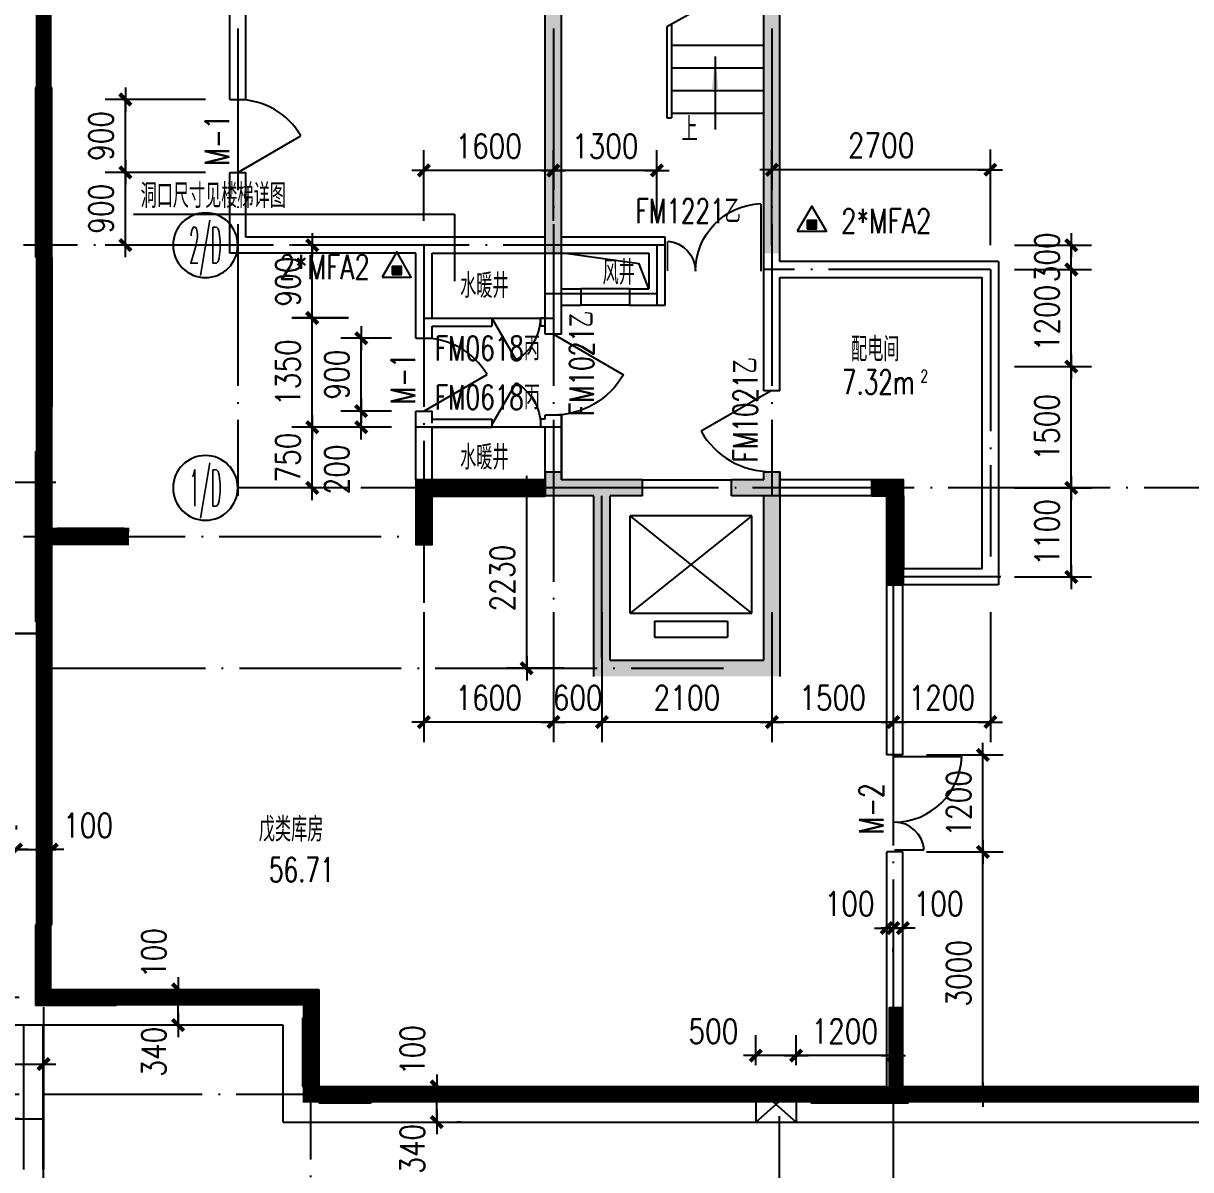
# Model space of a CAD drawing. Extents: x 634182 to 802382, y -1101880 to -864080.
# Drawn here: x 684412 to 698837, y -1007894 to -993724 of the extents above; entities that cross this region are included whole.
import ezdxf
from ezdxf.enums import TextEntityAlignment as Align

# ---------------------------------------------------------------- set-up
doc = ezdxf.new("R2010")
doc.units = 0
doc.header["$LTSCALE"] = 1000
doc.header["$MEASUREMENT"] = 0
doc.linetypes.add('DOTE', pattern=[2.42, 2, -0.2, 0.02, -0.2])
doc.layers.get('0').update_dxf_attribs({"linetype": 'CONTINUOUS'})
doc.layers.get('DEFPOINTS').update_dxf_attribs({"linetype": 'CONTINUOUS'})
for name, color, linetype in [('210', 4, 'CONTINUOUS'), ('AXIS', 3, 'CONTINUOUS'), ('AXIS_TEXT', 7, 'CONTINUOUS'), ('DOTE', 1, 'DOTE'), ('FIRE', 21, 'CONTINUOUS'), ('LU', 4, 'CONTINUOUS'), ('MCMING', 223, 'CONTINUOUS'), ('PUB_DIM', 3, 'CONTINUOUS'), ('PUB_TEXT', 7, 'CONTINUOUS'), ('STAIR', 2, 'CONTINUOUS'), ('WALL', 191, 'CONTINUOUS'), ('WINDOW', 2, 'CONTINUOUS'), ('WINDOW_TEXT', 6, 'CONTINUOUS')]:
    doc.layers.add(name, color=color, linetype=linetype)
doc.styles.add('_Z', font='romans', dxfattribs={"width": 0.7, "bigfont": 'Z'})
doc.styles.add('COMPLEX', font='COMPLEX')
doc.styles.add('DIM_FONT', font='simplex.shx', dxfattribs={"width": 0.8})
doc.styles.add('SIMPLEX', font='SIMPLEX.SHX')
doc.styles.add('Z', font='romans', dxfattribs={"width": 0.8, "bigfont": 'z'})
doc.dimstyles.new('DIMN', dxfattribs={"dimtxt": 300, "dimasz": 1, "dimexe": 250, "dimexo": 300, "dimgap": 150, "dimtad": 1, "dimdec": 0, "dimzin": 0, "dimdsep": 46, "dimtxsty": 'DIM_FONT', "dimblk": '_DIMX', "dimblk1": '_DIMX', "dimblk2": '_DIMX', "dimcen": 2.5, "dimclrt": 7, "dimadec": 0, "dimazin": 0, "dimtfac": 1, "dimtdec": 0, "dimtix": 1, "dimtmove": 2, "dimatfit": 3, "dimldrblk": '_DIMX', "dimfxl": 0, "dimtolj": 1, "dimtzin": 0, "dimarcsym": 0})

# ---------------------------------------------------------------- blocks, each defined once
blk = doc.blocks.new('M_A17ORW')
at = {"const_width": 0.02}
for points in [[(-0.481, -0.001), (-0.481, -0.308)], [(0.481, 0.001), (0.481, -0.691)]]:
    blk.add_lwpolyline(points, dxfattribs=at)
for centre, radius, start, end in [((-0.501, -0.003), 0.307, 274.2492, 0.2101), ((0.505, 0.002), 0.699, 180.2762, 268.0603)]:
    blk.add_arc(centre, radius, start, end)
blk = doc.blocks.new('_DBLK')
blk.add_line((-0.5, 0), (0, -0.866))
blk.add_arc((-0.5, 0), 1, 300, 0)
at = {"layer": 'WINDOW_TEXT', "style": 'SIMPLEX', "flags": 9}
blk.add_attdef('A', text='', height=1, dxfattribs=at).set_placement((0, 1.5), align=Align.MIDDLE)
blk = doc.blocks.new('_DIMX')
blk.add_line((-150, 0), (150, 0))
at = {"const_width": 50}
blk.add_lwpolyline([(-70, -70), (70, 70)], dxfattribs=at)
blk = doc.blocks.new('*D1244')
at = {"color": 0, "linetype": 'ByBlock'}
for p, q in [((688431, -998716), (687731, -998716)), ((687981, -998715), (687981, -998714)), ((687981, -999466), (687981, -998716)), ((688431, -999466), (687731, -999466)), ((687981, -999467), (687981, -999468))]:
    blk.add_line(p, q, dxfattribs=at)
at = {"layer": 'DEFPOINTS', "color": 0, "linetype": 'ByBlock'}
for p in [(687981, -998716), (688731, -998716), (688731, -999466)]:
    blk.add_point(p, dxfattribs=at)
at = {"color": 0, "linetype": 'ByBlock'}
for p, rotation in [((687981, -998716), 270), ((687981, -999466), 90)]:
    blk.add_blockref('_DIMX', p, dxfattribs=dict(at, rotation=rotation))
at = {"color": 7, "linetype": 'ByBlock', "insert": (687681, -999091), "char_height": 300, "attachment_point": 5, "rotation": 90, "style": 'DIM_FONT'}
blk.add_mtext('\\A1;750', dxfattribs=at)
blk = doc.blocks.new('*D1246')
at = {"color": 0, "linetype": 'ByBlock'}
for p, q in [((688431, -996466), (687731, -996466)), ((687981, -996465), (687981, -996464)), ((687981, -997366), (687981, -996466)), ((688431, -997366), (687731, -997366)), ((687981, -997367), (687981, -997368))]:
    blk.add_line(p, q, dxfattribs=at)
at = {"layer": 'DEFPOINTS', "color": 0, "linetype": 'ByBlock'}
for p in [(687981, -996466), (688731, -996466), (688731, -997366)]:
    blk.add_point(p, dxfattribs=at)
at = {"color": 0, "linetype": 'ByBlock'}
for p, rotation in [((687981, -996466), 270), ((687981, -997366), 90)]:
    blk.add_blockref('_DIMX', p, dxfattribs=dict(at, rotation=rotation))
at = {"color": 7, "linetype": 'ByBlock', "insert": (687681, -996916), "char_height": 300, "attachment_point": 5, "rotation": 90, "style": 'DIM_FONT'}
blk.add_mtext('\\A1;900', dxfattribs=at)
blk = doc.blocks.new('_A2AKO')
at = {"const_width": 0.02}
for points in [[(-0.481, -0.001), (-0.481, -0.308)], [(0.481, 0.001), (0.481, -0.691)]]:
    blk.add_lwpolyline(points, dxfattribs=at)
for centre, radius, start, end in [((-0.501, -0.003), 0.307, 274.2492, 0.2101), ((0.505, 0.002), 0.699, 180.2762, 268.0603)]:
    blk.add_arc(centre, radius, start, end)
blk = doc.blocks.new('*D1278')
at = {"color": 0, "linetype": 'ByBlock'}
for p, q in [((695162, -1001002), (695162, -1002610)), ((696362, -1001002), (696362, -1002610)), ((696361, -1002360), (695163, -1002360))]:
    blk.add_line(p, q, dxfattribs=at)
at = {"layer": 'DEFPOINTS', "color": 0, "linetype": 'ByBlock'}
for p in [(695162, -1000702), (696362, -1000702), (695162, -1002360)]:
    blk.add_point(p, dxfattribs=at)
at = {"color": 0, "linetype": 'ByBlock'}
for p, rotation in [((695162, -1002360), 179.9999999999889), ((696362, -1002360), 359.9999999999889)]:
    blk.add_blockref('_DIMX', p, dxfattribs=dict(at, rotation=rotation))
at = {"color": 7, "linetype": 'ByBlock', "insert": (695762, -1002060), "char_height": 300, "attachment_point": 5, "style": 'DIM_FONT'}
blk.add_mtext('\\A1;1200', dxfattribs=at)
blk = doc.blocks.new('*D1279')
at = {"color": 0, "linetype": 'ByBlock'}
for p, q in [((693662, -1001002), (693662, -1002610)), ((695162, -1001002), (695162, -1002610)), ((695161, -1002360), (693663, -1002360))]:
    blk.add_line(p, q, dxfattribs=at)
at = {"layer": 'DEFPOINTS', "color": 0, "linetype": 'ByBlock'}
for p in [(693662, -1000702), (695162, -1000702), (693662, -1002360)]:
    blk.add_point(p, dxfattribs=at)
at = {"color": 0, "linetype": 'ByBlock', "rotation": 180}
blk.add_blockref('_DIMX', (693662, -1002360), dxfattribs=at)
at = {"color": 0, "linetype": 'ByBlock'}
blk.add_blockref('_DIMX', (695162, -1002360), dxfattribs=at)
at = {"color": 7, "linetype": 'ByBlock', "insert": (694412, -1002060), "char_height": 300, "attachment_point": 5, "style": 'DIM_FONT'}
blk.add_mtext('\\A1;1500', dxfattribs=at)
blk = doc.blocks.new('*D1280')
at = {"color": 0, "linetype": 'ByBlock'}
for p, q in [((691562, -1001002), (691562, -1002610)), ((693662, -1001002), (693662, -1002610)), ((693661, -1002360), (691563, -1002360))]:
    blk.add_line(p, q, dxfattribs=at)
at = {"layer": 'DEFPOINTS', "color": 0, "linetype": 'ByBlock'}
for p in [(691562, -1000702), (693662, -1000702), (691562, -1002360)]:
    blk.add_point(p, dxfattribs=at)
at = {"color": 0, "linetype": 'ByBlock', "rotation": 180}
blk.add_blockref('_DIMX', (691562, -1002360), dxfattribs=at)
at = {"color": 0, "linetype": 'ByBlock'}
blk.add_blockref('_DIMX', (693662, -1002360), dxfattribs=at)
at = {"color": 7, "linetype": 'ByBlock', "insert": (692612, -1002060), "char_height": 300, "attachment_point": 5, "style": 'DIM_FONT'}
blk.add_mtext('\\A1;2100', dxfattribs=at)
blk = doc.blocks.new('*D1281')
at = {"color": 0, "linetype": 'ByBlock'}
for p, q in [((690962, -1001002), (690962, -1002610)), ((691562, -1001002), (691562, -1002610)), ((690961, -1002360), (690960, -1002360)), ((691562, -1002360), (690962, -1002360)), ((691563, -1002360), (691564, -1002360))]:
    blk.add_line(p, q, dxfattribs=at)
at = {"layer": 'DEFPOINTS', "color": 0, "linetype": 'ByBlock'}
for p in [(690962, -1000702), (691562, -1000702), (690962, -1002360)]:
    blk.add_point(p, dxfattribs=at)
at = {"color": 0, "linetype": 'ByBlock'}
for p, rotation in [((690962, -1002360), 359.9999999999778), ((691562, -1002360), 179.9999999999777)]:
    blk.add_blockref('_DIMX', p, dxfattribs=dict(at, rotation=rotation))
at = {"color": 7, "linetype": 'ByBlock', "insert": (691262, -1002060), "char_height": 300, "attachment_point": 5, "style": 'DIM_FONT'}
blk.add_mtext('\\A1;600', dxfattribs=at)
blk = doc.blocks.new('*D1282')
at = {"color": 0, "linetype": 'ByBlock'}
for p, q in [((689362, -1001002), (689362, -1002610)), ((690962, -1001002), (690962, -1002610)), ((690961, -1002360), (689363, -1002360))]:
    blk.add_line(p, q, dxfattribs=at)
at = {"layer": 'DEFPOINTS', "color": 0, "linetype": 'ByBlock'}
for p in [(689362, -1000702), (690962, -1000702), (689362, -1002360)]:
    blk.add_point(p, dxfattribs=at)
at = {"color": 0, "linetype": 'ByBlock'}
for p, rotation in [((689362, -1002360), 180.0000000000084), ((690962, -1002360), 8.313350008393174e-12)]:
    blk.add_blockref('_DIMX', p, dxfattribs=dict(at, rotation=rotation))
at = {"color": 7, "linetype": 'ByBlock', "insert": (690162, -1002060), "char_height": 300, "attachment_point": 5, "style": 'DIM_FONT'}
blk.add_mtext('\\A1;1600', dxfattribs=at)
blk = doc.blocks.new('*D1283')
at = {"color": 0, "linetype": 'ByBlock'}
for p, q in [((693662, -996466), (693662, -995283)), ((696362, -996466), (696362, -995283)), ((696361, -995533), (693663, -995533))]:
    blk.add_line(p, q, dxfattribs=at)
at = {"layer": 'DEFPOINTS', "color": 0, "linetype": 'ByBlock'}
for p in [(693662, -995533), (693662, -996766), (696362, -996766)]:
    blk.add_point(p, dxfattribs=at)
at = {"color": 0, "linetype": 'ByBlock', "rotation": 180}
blk.add_blockref('_DIMX', (693662, -995533), dxfattribs=at)
at = {"color": 0, "linetype": 'ByBlock'}
blk.add_blockref('_DIMX', (696362, -995533), dxfattribs=at)
at = {"color": 7, "linetype": 'ByBlock', "insert": (695012, -995233), "char_height": 300, "attachment_point": 5, "style": 'DIM_FONT'}
blk.add_mtext('\\A1;2700', dxfattribs=at)
blk = doc.blocks.new('*D1287')
at = {"color": 0, "linetype": 'ByBlock'}
for p, q in [((690962, -996166), (690962, -995292)), ((692242, -996166), (692242, -995292)), ((692241, -995542), (690963, -995542))]:
    blk.add_line(p, q, dxfattribs=at)
at = {"layer": 'DEFPOINTS', "color": 0, "linetype": 'ByBlock'}
for p in [(690962, -995542), (690962, -996466), (692242, -996466)]:
    blk.add_point(p, dxfattribs=at)
at = {"color": 0, "linetype": 'ByBlock'}
for p, rotation in [((690962, -995542), 179.9999999999896), ((692242, -995542), 359.9999999999896)]:
    blk.add_blockref('_DIMX', p, dxfattribs=dict(at, rotation=rotation))
at = {"color": 7, "linetype": 'ByBlock', "insert": (691602, -995242), "char_height": 300, "attachment_point": 5, "style": 'DIM_FONT'}
blk.add_mtext('\\A1;1300', dxfattribs=at)
blk = doc.blocks.new('*D1288')
at = {"color": 0, "linetype": 'ByBlock'}
for p, q in [((689362, -996166), (689362, -995292)), ((690962, -996166), (690962, -995292)), ((690961, -995542), (689363, -995542))]:
    blk.add_line(p, q, dxfattribs=at)
at = {"layer": 'DEFPOINTS', "color": 0, "linetype": 'ByBlock'}
for p in [(689362, -995542), (689362, -996466), (690962, -996466)]:
    blk.add_point(p, dxfattribs=at)
at = {"color": 0, "linetype": 'ByBlock', "rotation": 180}
blk.add_blockref('_DIMX', (689362, -995542), dxfattribs=at)
at = {"color": 0, "linetype": 'ByBlock'}
blk.add_blockref('_DIMX', (690962, -995542), dxfattribs=at)
at = {"color": 7, "linetype": 'ByBlock', "insert": (690162, -995242), "char_height": 300, "attachment_point": 5, "style": 'DIM_FONT'}
blk.add_mtext('\\A1;1600', dxfattribs=at)
blk = doc.blocks.new('*D1289')
at = {"color": 0, "linetype": 'ByBlock'}
for p, q in [((696662, -996466), (697612, -996466)), ((697362, -996465), (697362, -996464)), ((697362, -996766), (697362, -996466)), ((696662, -996766), (697612, -996766)), ((697362, -996767), (697362, -996768))]:
    blk.add_line(p, q, dxfattribs=at)
at = {"layer": 'DEFPOINTS', "color": 0, "linetype": 'ByBlock'}
for p in [(696362, -996466), (697362, -996466), (696362, -996766)]:
    blk.add_point(p, dxfattribs=at)
at = {"color": 0, "linetype": 'ByBlock'}
for p, rotation in [((697362, -996466), 270), ((697362, -996766), 90)]:
    blk.add_blockref('_DIMX', p, dxfattribs=dict(at, rotation=rotation))
at = {"color": 7, "linetype": 'ByBlock', "insert": (697062, -996616), "char_height": 300, "attachment_point": 5, "rotation": 90, "style": 'DIM_FONT'}
blk.add_mtext('\\A1;300', dxfattribs=at)
blk = doc.blocks.new('*D1379')
at = {"color": 0, "linetype": 'ByBlock'}
for p, q in [((686324, -1006105), (686324, -1005767)), ((686624, -1005766), (686574, -1005766)), ((686624, -1006106), (686574, -1006106))]:
    blk.add_line(p, q, dxfattribs=at)
at = {"layer": 'DEFPOINTS', "color": 0, "linetype": 'ByBlock'}
for p in [(686324, -1005766), (686324, -1005766), (686324, -1006106)]:
    blk.add_point(p, dxfattribs=at)
at = {"color": 0, "linetype": 'ByBlock'}
for p, rotation in [((686324, -1005766), 90), ((686324, -1006106), 270)]:
    blk.add_blockref('_DIMX', p, dxfattribs=dict(at, rotation=rotation))
at = {"color": 7, "linetype": 'ByBlock', "insert": (686024, -1006436), "char_height": 300, "attachment_point": 5, "rotation": 90, "style": 'DIM_FONT'}
blk.add_mtext('\\A1;340', dxfattribs=at)
blk = doc.blocks.new('*D1380')
at = {"color": 0, "linetype": 'ByBlock'}
for p, q in [((686024, -1005666), (686074, -1005666)), ((686324, -1005665), (686324, -1005664)), ((686324, -1005766), (686324, -1005666)), ((686324, -1005766), (686324, -1005666)), ((686324, -1005767), (686324, -1005768)), ((686624, -1005766), (686574, -1005766))]:
    blk.add_line(p, q, dxfattribs=at)
at = {"layer": 'DEFPOINTS', "color": 0, "linetype": 'ByBlock'}
for p in [(686324, -1005666), (686324, -1005666), (686324, -1005766)]:
    blk.add_point(p, dxfattribs=at)
at = {"color": 0, "linetype": 'ByBlock'}
for p, rotation in [((686324, -1005666), 270), ((686324, -1005766), 90)]:
    blk.add_blockref('_DIMX', p, dxfattribs=dict(at, rotation=rotation))
at = {"color": 7, "linetype": 'ByBlock', "insert": (686024, -1005216), "char_height": 300, "attachment_point": 5, "rotation": 90, "style": 'DIM_FONT'}
blk.add_mtext('\\A1;100', dxfattribs=at)
blk = doc.blocks.new('*D1381')
at = {"color": 0, "linetype": 'ByBlock'}
for p, q in [((689520, -1007305), (689520, -1006967)), ((689820, -1006966), (689770, -1006966)), ((689820, -1007306), (689770, -1007306))]:
    blk.add_line(p, q, dxfattribs=at)
at = {"layer": 'DEFPOINTS', "color": 0, "linetype": 'ByBlock'}
for p in [(689520, -1006966), (689520, -1006966), (689520, -1007306)]:
    blk.add_point(p, dxfattribs=at)
at = {"color": 0, "linetype": 'ByBlock'}
for p, rotation in [((689520, -1006966), 90), ((689520, -1007306), 270)]:
    blk.add_blockref('_DIMX', p, dxfattribs=dict(at, rotation=rotation))
at = {"color": 7, "linetype": 'ByBlock', "insert": (689220, -1007636), "char_height": 300, "attachment_point": 5, "rotation": 90, "style": 'DIM_FONT'}
blk.add_mtext('\\A1;340', dxfattribs=at)
blk = doc.blocks.new('*D1382')
at = {"color": 0, "linetype": 'ByBlock'}
for p, q in [((689220, -1006866), (689270, -1006866)), ((689520, -1006865), (689520, -1006864)), ((689520, -1006966), (689520, -1006866)), ((689520, -1006966), (689520, -1006866)), ((689520, -1006967), (689520, -1006968)), ((689820, -1006966), (689770, -1006966))]:
    blk.add_line(p, q, dxfattribs=at)
at = {"layer": 'DEFPOINTS', "color": 0, "linetype": 'ByBlock'}
for p in [(689520, -1006866), (689520, -1006866), (689520, -1006966)]:
    blk.add_point(p, dxfattribs=at)
at = {"color": 0, "linetype": 'ByBlock'}
for p, rotation in [((689520, -1006866), 270), ((689520, -1006966), 90)]:
    blk.add_blockref('_DIMX', p, dxfattribs=dict(at, rotation=rotation))
at = {"color": 7, "linetype": 'ByBlock', "insert": (689220, -1006416), "char_height": 300, "attachment_point": 5, "rotation": 90, "style": 'DIM_FONT'}
blk.add_mtext('\\A1;100', dxfattribs=at)
blk = doc.blocks.new('*D1384')
at = {"color": 0, "linetype": 'ByBlock'}
for p, q in [((684661, -1003938), (684660, -1003938)), ((684662, -1003938), (684762, -1003938)), ((684662, -1003938), (684762, -1003938)), ((684763, -1003938), (684764, -1003938)), ((684662, -1004238), (684662, -1004188)), ((684762, -1004238), (684762, -1004188))]:
    blk.add_line(p, q, dxfattribs=at)
at = {"layer": 'DEFPOINTS', "color": 0, "linetype": 'ByBlock'}
for p in [(684662, -1003938), (684762, -1003938), (684762, -1003938)]:
    blk.add_point(p, dxfattribs=at)
at = {"color": 0, "linetype": 'ByBlock'}
blk.add_blockref('_DIMX', (684662, -1003938), dxfattribs=at)
at = {"color": 0, "linetype": 'ByBlock', "rotation": 180}
blk.add_blockref('_DIMX', (684762, -1003938), dxfattribs=at)
at = {"color": 7, "linetype": 'ByBlock', "insert": (685212, -1003638), "char_height": 300, "attachment_point": 5, "style": 'DIM_FONT'}
blk.add_mtext('\\A1;100', dxfattribs=at)
blk = doc.blocks.new('*D1403')
at = {"color": 0, "linetype": 'ByBlock'}
for p, q in [((688586, -998515), (688586, -998514)), ((688962, -998516), (688336, -998516)), ((688586, -998716), (688586, -998516)), ((688586, -998716), (688586, -998516)), ((688962, -998716), (688336, -998716)), ((688586, -998717), (688586, -998718))]:
    blk.add_line(p, q, dxfattribs=at)
at = {"layer": 'DEFPOINTS', "color": 0, "linetype": 'ByBlock'}
for p in [(688586, -998516), (689262, -998516), (689262, -998716)]:
    blk.add_point(p, dxfattribs=at)
at = {"color": 0, "linetype": 'ByBlock'}
for p, rotation in [((688586, -998516), 270), ((688586, -998716), 90)]:
    blk.add_blockref('_DIMX', p, dxfattribs=dict(at, rotation=rotation))
at = {"color": 7, "linetype": 'ByBlock', "insert": (688286, -999238), "char_height": 300, "attachment_point": 5, "rotation": 90, "style": 'DIM_FONT'}
blk.add_mtext('\\A1;200', dxfattribs=at)
blk = doc.blocks.new('*D1404')
at = {"color": 0, "linetype": 'ByBlock'}
for p, q in [((688962, -997616), (688336, -997616)), ((688586, -997615), (688586, -997614)), ((688586, -998516), (688586, -997616)), ((688962, -998516), (688336, -998516)), ((688586, -998517), (688586, -998518))]:
    blk.add_line(p, q, dxfattribs=at)
at = {"layer": 'DEFPOINTS', "color": 0, "linetype": 'ByBlock'}
for p in [(688586, -997616), (689262, -997616), (689262, -998516)]:
    blk.add_point(p, dxfattribs=at)
at = {"color": 0, "linetype": 'ByBlock'}
for p, rotation in [((688586, -997616), 270), ((688586, -998516), 90)]:
    blk.add_blockref('_DIMX', p, dxfattribs=dict(at, rotation=rotation))
at = {"color": 7, "linetype": 'ByBlock', "insert": (688286, -998066), "char_height": 300, "attachment_point": 5, "rotation": 90, "style": 'DIM_FONT'}
blk.add_mtext('\\A1;900', dxfattribs=at)
blk = doc.blocks.new('*D1422')
at = {"color": 0, "linetype": 'ByBlock'}
for p, q in [((695080, -1004907), (695079, -1004907)), ((695081, -1004907), (695162, -1004907)), ((695081, -1004907), (695162, -1004907)), ((695163, -1004907), (695164, -1004907)), ((695081, -1005207), (695081, -1005157)), ((695162, -1005207), (695162, -1005157))]:
    blk.add_line(p, q, dxfattribs=at)
at = {"layer": 'DEFPOINTS', "color": 0, "linetype": 'ByBlock'}
for p in [(695081, -1004907), (695162, -1004907), (695162, -1004907)]:
    blk.add_point(p, dxfattribs=at)
at = {"color": 0, "linetype": 'ByBlock'}
blk.add_blockref('_DIMX', (695081, -1004907), dxfattribs=at)
at = {"color": 0, "linetype": 'ByBlock', "rotation": 180}
blk.add_blockref('_DIMX', (695162, -1004907), dxfattribs=at)
at = {"color": 7, "linetype": 'ByBlock', "insert": (694622, -1004607), "char_height": 300, "attachment_point": 5, "style": 'DIM_FONT'}
blk.add_mtext('\\A1;100', dxfattribs=at)
blk = doc.blocks.new('*D1423')
at = {"color": 0, "linetype": 'ByBlock'}
for p, q in [((695161, -1004907), (695160, -1004907)), ((695162, -1004907), (695281, -1004907)), ((695162, -1004907), (695281, -1004907)), ((695282, -1004907), (695283, -1004907)), ((695162, -1005207), (695162, -1005157)), ((695281, -1005207), (695281, -1005157))]:
    blk.add_line(p, q, dxfattribs=at)
at = {"layer": 'DEFPOINTS', "color": 0, "linetype": 'ByBlock'}
for p in [(695162, -1004907), (695281, -1004907), (695281, -1004907)]:
    blk.add_point(p, dxfattribs=at)
at = {"color": 0, "linetype": 'ByBlock'}
blk.add_blockref('_DIMX', (695162, -1004907), dxfattribs=at)
at = {"color": 0, "linetype": 'ByBlock', "rotation": 180}
blk.add_blockref('_DIMX', (695281, -1004907), dxfattribs=at)
at = {"color": 7, "linetype": 'ByBlock', "insert": (695722, -1004607), "char_height": 300, "attachment_point": 5, "style": 'DIM_FONT'}
blk.add_mtext('\\A1;100', dxfattribs=at)
blk = doc.blocks.new('*D1428')
at = {"color": 0, "linetype": 'ByBlock'}
for p, q in [((693962, -1006603), (693962, -1006233)), ((695162, -1006603), (695162, -1006233)), ((695161, -1006483), (693963, -1006483))]:
    blk.add_line(p, q, dxfattribs=at)
at = {"layer": 'DEFPOINTS', "color": 0, "linetype": 'ByBlock'}
for p in [(693962, -1006483), (693962, -1006903), (695162, -1006903)]:
    blk.add_point(p, dxfattribs=at)
at = {"color": 0, "linetype": 'ByBlock'}
for p, rotation in [((693962, -1006483), 179.9999999999889), ((695162, -1006483), 359.9999999999889)]:
    blk.add_blockref('_DIMX', p, dxfattribs=dict(at, rotation=rotation))
at = {"color": 7, "linetype": 'ByBlock', "insert": (694562, -1006183), "char_height": 300, "attachment_point": 5, "style": 'DIM_FONT'}
blk.add_mtext('\\A1;1200', dxfattribs=at)
blk = doc.blocks.new('*D1429')
at = {"color": 0, "linetype": 'ByBlock'}
for p, q in [((693462, -1006603), (693462, -1006233)), ((693962, -1006603), (693962, -1006233)), ((693961, -1006483), (693463, -1006483))]:
    blk.add_line(p, q, dxfattribs=at)
at = {"layer": 'DEFPOINTS', "color": 0, "linetype": 'ByBlock'}
for p in [(693462, -1006483), (693462, -1006903), (693962, -1006903)]:
    blk.add_point(p, dxfattribs=at)
at = {"color": 0, "linetype": 'ByBlock', "rotation": 180}
blk.add_blockref('_DIMX', (693462, -1006483), dxfattribs=at)
at = {"color": 0, "linetype": 'ByBlock'}
blk.add_blockref('_DIMX', (693962, -1006483), dxfattribs=at)
at = {"color": 7, "linetype": 'ByBlock', "insert": (692940, -1006183), "char_height": 300, "attachment_point": 5, "style": 'DIM_FONT'}
blk.add_mtext('\\A1;500', dxfattribs=at)
blk = doc.blocks.new('_AXISO')
blk.add_circle((0, 0), 0.5)
at = {"layer": 'AXIS_TEXT', "style": 'COMPLEX', "width": 1.041667}
blk.add_attdef('A', text='', height=0.56, dxfattribs=at).set_placement((-0.25, -0.28), (0.25, -0.28), align=Align.FIT)
blk = doc.blocks.new('_ARROW')
blk.add_solid([(0, 0), (-1, 0.1), (-1, -0.1)])
blk = doc.blocks.new('*D1436')
at = {"color": 0, "linetype": 'ByBlock'}
for p, q in [((686662, -995566), (685423, -995566)), ((685673, -995565), (685673, -995564)), ((685673, -996466), (685673, -995566)), ((686662, -996466), (685423, -996466)), ((685673, -996467), (685673, -996468))]:
    blk.add_line(p, q, dxfattribs=at)
at = {"layer": 'DEFPOINTS', "color": 0, "linetype": 'ByBlock'}
for p in [(685673, -995566), (686962, -995566), (686962, -996466)]:
    blk.add_point(p, dxfattribs=at)
at = {"color": 0, "linetype": 'ByBlock'}
for p, rotation in [((685673, -995566), 270), ((685673, -996466), 90)]:
    blk.add_blockref('_DIMX', p, dxfattribs=dict(at, rotation=rotation))
at = {"color": 7, "linetype": 'ByBlock', "insert": (685373, -996016), "char_height": 300, "attachment_point": 5, "rotation": 90, "style": 'DIM_FONT'}
blk.add_mtext('\\A1;900', dxfattribs=at)
blk = doc.blocks.new('*D1437')
at = {"color": 0, "linetype": 'ByBlock'}
for p, q in [((686662, -994666), (685423, -994666)), ((685673, -994665), (685673, -994664)), ((685673, -995566), (685673, -994666)), ((686662, -995566), (685423, -995566)), ((685673, -995567), (685673, -995568))]:
    blk.add_line(p, q, dxfattribs=at)
at = {"layer": 'DEFPOINTS', "color": 0, "linetype": 'ByBlock'}
for p in [(685673, -994666), (686962, -994666), (686962, -995566)]:
    blk.add_point(p, dxfattribs=at)
at = {"color": 0, "linetype": 'ByBlock'}
for p, rotation in [((685673, -994666), 270), ((685673, -995566), 90)]:
    blk.add_blockref('_DIMX', p, dxfattribs=dict(at, rotation=rotation))
at = {"color": 7, "linetype": 'ByBlock', "insert": (685373, -995116), "char_height": 300, "attachment_point": 5, "rotation": 90, "style": 'DIM_FONT'}
blk.add_mtext('\\A1;900', dxfattribs=at)
blk = doc.blocks.new('*D1671')
at = {"color": 0, "linetype": 'ByBlock'}
for p, q in [((684662, -1008187), (684662, -1006338)), ((676863, -1006588), (684661, -1006588))]:
    blk.add_line(p, q, dxfattribs=at)
at = {"layer": 'DEFPOINTS', "color": 0, "linetype": 'ByBlock'}
for p in [(684662, -1006588), (676862, -1008487), (684662, -1008487)]:
    blk.add_point(p, dxfattribs=at)
at = {"color": 0, "linetype": 'ByBlock', "rotation": 180}
blk.add_blockref('_DIMX', (676862, -1006588), dxfattribs=at)
at = {"color": 0, "linetype": 'ByBlock'}
blk.add_blockref('_DIMX', (684662, -1006588), dxfattribs=at)
at = {"color": 7, "linetype": 'ByBlock', "insert": (680762, -1006288), "char_height": 300, "attachment_point": 5, "style": 'DIM_FONT'}
blk.add_mtext('\\A1;7800', dxfattribs=at)
blk = doc.blocks.new('*D1676')
at = {"color": 0, "linetype": 'ByBlock'}
for p, q in [((684362, -1006966), (683281, -1006966)), ((683531, -1006965), (683531, -1006964)), ((683531, -1007266), (683531, -1006966)), ((684362, -1007266), (683281, -1007266)), ((683531, -1007267), (683531, -1007268))]:
    blk.add_line(p, q, dxfattribs=at)
at = {"layer": 'DEFPOINTS', "color": 0, "linetype": 'ByBlock'}
for p in [(683531, -1006966), (684662, -1006966), (684662, -1007266)]:
    blk.add_point(p, dxfattribs=at)
at = {"color": 0, "linetype": 'ByBlock'}
for p, rotation in [((683531, -1006966), 270), ((683531, -1007266), 90)]:
    blk.add_blockref('_DIMX', p, dxfattribs=dict(at, rotation=rotation))
at = {"color": 7, "linetype": 'ByBlock', "insert": (683231, -1007116), "char_height": 300, "attachment_point": 5, "rotation": 90, "style": 'DIM_FONT'}
blk.add_mtext('\\A1;300', dxfattribs=at)

msp = doc.modelspace()

# ---------------------------------------------------------------- hatches: boundary and pattern name
at = {"layer": '210'}
h = msp.add_hatch(color=256, dxfattribs=at)
h.paths.add_polyline_path([(693562.048, -996566.093), (693762.048, -996566.093), (693762.048, -991266.093), (692912.048, -991266.093), (692912.048, -991465.952), (692912.05, -991465.952), (692912.05, -991466.093), (693562.048, -991466.093)])
h.paths.add_polyline_path([(691062.048, -991466.093), (691712.048, -991466.093), (691712.048, -991266.093), (690862.048, -991266.093), (690862.048, -994316.093), (690862.048, -996566.093), (691062.048, -996566.093)])
for points in [[(684762.048, -994516.093), (684562.048, -994516.093), (684562.048, -996616.093), (684635.911, -996616.093), (684675.763, -996615.959), (684675.763, -996616.093), (684762.048, -996616.093), (684762.048, -995616.093)], [(684762.048, -1000016.093), (684762.048, -999016.093), (684562.048, -999016.093), (684562.048, -1001116.093), (684762.048, -1001116.093)], [(693562.317, -1001596.093), (693562.317, -999566.093), (693162.317, -999566.093), (693162.317, -999366.093), (693562.317, -999366.093), (693562.317, -999266.093), (693762.317, -999266.093), (693762.317, -1001796.093), (691462.317, -1001796.093), (691462.317, -999566.093), (690862.317, -999566.093), (690862.317, -999266.093), (691062.317, -999266.093), (691062.317, -999366.093), (692062.317, -999366.093), (692062.317, -999566.093), (691662.317, -999566.093), (691662.317, -1001596.093)], [(685562.048, -1005866.093), (685562.048, -1005666.093), (684762.048, -1005666.093), (684762.048, -1004866.093), (684562.048, -1004866.093), (684562.048, -1005866.093)], [(688062.048, -1006866.093), (688062.048, -1005666.093), (687062.048, -1005666.093), (687062.048, -1005866.093), (687862.048, -1005866.093), (687862.048, -1007066.093), (688712.048, -1007066.093), (688712.048, -1006866.093)]]:
    msp.add_hatch(color=256, dxfattribs=at).paths.add_polyline_path(points)
at = {"layer": 'PUB_TEXT'}
h = msp.add_hatch(dxfattribs=at)
h.set_pattern_fill('ANSI37', color=6, scale=10, style=0)
h.set_pattern_definition([(45, (-3742104.3791, 1343242.7514), (-0.88388347648, 0.88388347648), []), (135, (-3742104.3791, 1343242.7514), (-0.88388347648, -0.88388347648), [])])
h.paths.add_polyline_path([(684761.154, -999016.124), (684561.154, -999016.124), (684561.154, -1001116.124), (684761.154, -1001116.124), (684761.154, -1000166.124), (685710.736, -1000166.124), (685710.736, -999964.561), (684761.154, -999966.124)])
h = msp.add_hatch(dxfattribs=at)
h.set_pattern_fill('ANSI37', color=6, scale=10, style=0)
h.set_pattern_definition([(45, (-3742101.4178, 1343242.7828), (-0.88388347648, 0.88388347648), []), (135, (-3742101.4178, 1343242.7828), (-0.88388347648, -0.88388347648), [])])
h.paths.add_polyline_path([(690864.115, -999366.093), (689263.455, -999366.093), (689263.455, -1000166.674), (689463.579, -1000166.674), (689463.579, -999566.76), (690860.282, -999566.76)])
h = msp.add_hatch(dxfattribs=at)
h.set_pattern_fill('ANSI37', color=6, scale=10, style=0)
h.set_pattern_definition([(45, (-3742072.5278, 1343242.7828), (-0.88388347648, 0.88388347648), []), (135, (-3742072.5278, 1343242.7828), (-0.88388347648, -0.88388347648), [])])
h.paths.add_polyline_path([(694893.199, -999366.093), (694893.221, -999566.093), (695086.64, -999566.093), (695086.64, -1000665.164), (695286.618, -1000665.164), (695286.618, -999365.462)])
h = msp.add_hatch(dxfattribs=at)
h.set_pattern_fill('ANSI37', color=6, scale=10, style=0)
h.set_pattern_definition([(45, (-3742066.5525, 1343212.9323), (-0.88388347648, 0.88388347648), []), (135, (-3742066.5525, 1343212.9323), (-0.88388347648, -0.88388347648), [])])
h.paths.add_polyline_path([(695348.981, -1006875.943), (695266.46, -1006875.943), (695266.46, -1005892.535), (695109.87, -1005892.535), (695109.87, -1006875.943), (694148.981, -1006875.943), (694148.981, -1007067.626), (695347.224, -1007069.382)])

# ---------------------------------------------------------------- linework, layer by layer
for p, q in [((685772.365, -996082.696), (689739.525, -996082.696)), ((689739.525, -996082.696), (689739.525, -996908.909)), ((693462.085, -1006866.093), (693962.085, -1007306.093)), ((693462.085, -1007306.093), (693962.085, -1006866.093)), ((693752.597, -1007233.832), (693752.597, -1008572.147))]:
    msp.add_line(p, q)
at = {"const_width": 200}
msp.add_lwpolyline([(684662.048, -991366.093), (684662.048, -1005766.093), (687962.048, -1005766.093), (687962.048, -1006966.093), (700262.048, -1006966.093), (700262.048, -1005766.093), (706862.048, -1005766.093), (706862.048, -1006966.093), (736262.048, -1006966.093), (736262.048, -1005766.093), (742862.048, -1005766.093), (742862.048, -1006966.093), (755162.048, -1006966.093), (755162.048, -1005766.093), (758462.048, -1005766.093), (758462.048, -991366.093), (757562.048, -991366.093)], dxfattribs=at)
msp.add_lwpolyline([(692142.048, -997006.093), (692020.634, -996698.448), (691084.535, -996566.093)])
at = {"layer": 'DOTE'}
for p, q in [((684662.048, -991366.093), (684662.048, -1011188.375)), ((687062.048, -991366.093), (687062.048, -999566.093)), ((690962.048, -991366.093), (690962.048, -1001696.093)), ((693662.048, -991366.093), (693662.048, -999566.093)), ((692342.048, -996466.093), (684412.048, -996466.093)), ((689362.048, -996466.093), (689362.048, -1001696.093)), ((692242.048, -996466.093), (692242.048, -997206.093)), ((693662.048, -996766.093), (693562.048, -996766.093)), ((696362.048, -996766.093), (693662.048, -996766.093)), ((696362.048, -996766.093), (696362.048, -1000315.164)), ((692242.048, -997066.093), (690862.048, -997066.093)), ((689362.048, -997366.093), (690962.048, -997366.093)), ((691062.048, -998716.093), (689262.048, -998716.093)), ((695155.683, -999366.093), (695155.683, -1000315.164)), ((700262.048, -999466.093), (687062.048, -999466.093)), ((690962.048, -999466.093), (689362.048, -999466.093)), ((691562.048, -1001566.093), (691562.048, -999466.093)), ((695162.085, -999466.093), (695162.085, -1011188.375)), ((684412.048, -1000066.093), (689362.048, -1000066.093)), ((696493.005, -1000566.093), (695086.64, -1000566.093)), ((665698.913, -1001266.093), (684662.048, -1001266.093)), ((684662.048, -1001696.093), (693062.048, -1001696.093)), ((687962.048, -1005766.093), (684662.048, -1005766.093)), ((687962.048, -1005766.093), (687962.048, -1011188.375)), ((703562.048, -1006966.093), (684662.048, -1006966.093)), ((665897.954, -1007266.093), (684662.048, -1007266.093))]:
    msp.add_line(p, q, dxfattribs=at)
at = {"layer": 'FIRE'}
for points in [[(693976.352, -996294.103), (694336.352, -996294.103), (694156.352, -995982.334)], [(694098.752, -996262.627), (694213.952, -996262.627), (694213.952, -996162.861), (694098.752, -996162.861)], [(688845.475, -996861.161), (689205.475, -996861.161), (689025.475, -996549.392)], [(688967.875, -996829.684), (689083.075, -996829.684), (689083.075, -996729.918), (688967.875, -996729.918)]]:
    msp.add_lwpolyline(points, close=True, dxfattribs=at)
for points in [[(694098.752, -996262.627), (694098.752, -996162.861), (694213.952, -996262.627), (694213.952, -996162.861)], [(688967.875, -996829.684), (688967.875, -996729.918), (689083.075, -996829.684), (689083.075, -996729.918)]]:
    msp.add_solid(points, dxfattribs=at)
at = {"layer": 'LU'}
msp.add_line((684562.048, -1001266.093), (677562.048, -1001266.093), dxfattribs=at)
at = {"layer": 'MCMING'}
for p, q in [((693462.085, -1006866.093), (693462.085, -1007306.093)), ((693962.085, -1006866.093), (693962.085, -1007306.093))]:
    msp.add_line(p, q, dxfattribs=at)
at = {"layer": 'PUB_DIM'}
msp.add_lwpolyline([(692961.077, -994135.588), (692961.077, -995034.66)], dxfattribs=at)
at = {"layer": 'PUB_TEXT', "color": 6}
for points in [[(690864.115, -999366.093), (689263.455, -999366.093), (689263.455, -1000166.674), (689463.579, -1000166.674), (689463.579, -999566.76), (690860.282, -999566.76)], [(694893.199, -999366.093), (694893.221, -999566.093), (695086.64, -999566.093), (695086.64, -1000665.164), (695286.618, -1000665.164), (695286.618, -999365.462)]]:
    msp.add_lwpolyline(points, close=True, dxfattribs=at)
at = {"layer": 'PUB_TEXT'}
msp.add_lwpolyline([(695348.981, -1006875.943), (695266.46, -1006875.943), (695266.46, -1005892.535), (695109.87, -1005892.535), (695109.87, -1006875.943), (694148.981, -1006875.943), (694148.981, -1007067.626), (695347.224, -1007069.382)], close=True, dxfattribs=at)
at = {"layer": 'STAIR'}
msp.add_line((692920.332, -993456.102), (692362.085, -993768.56), dxfattribs=at)
at = {"layer": 'WALL'}
for p, q in [((686962.048, -994666.093), (686962.048, -991466.093)), ((687162.048, -994666.093), (687162.048, -991466.093)), ((690862.048, -997566.691), (690862.048, -991466.093)), ((691062.048, -997566.691), (691062.048, -991466.093)), ((693562.048, -998066.093), (693562.048, -991466.093)), ((693562.048, -998266.093), (693562.048, -991466.093)), ((693762.048, -996666.093), (693762.048, -991466.093)), ((684762.048, -994516.093), (684562.048, -994516.093)), ((684562.048, -994516.093), (684562.048, -996616.093)), ((684762.048, -1001696.093), (684762.048, -994516.093)), ((686962.048, -994666.093), (687162.048, -994666.093)), ((686962.048, -996566.093), (686962.048, -995566.093)), ((686962.048, -995566.093), (687162.048, -995566.093)), ((687162.048, -996366.093), (687162.048, -995566.093)), ((689262.048, -996366.093), (687162.048, -996366.093)), ((690862.048, -996366.093), (689262.048, -996366.093)), ((692342.048, -996366.093), (691062.048, -996366.093)), ((692342.048, -997206.093), (692342.048, -996366.093)), ((684762.048, -996616.093), (684562.048, -996616.093)), ((684762.048, -996616.093), (684762.048, -998466.093)), ((689262.048, -996566.093), (686962.048, -996566.093)), ((689262.048, -997616.093), (689262.048, -996566.093)), ((689462.048, -996566.093), (692142.048, -996566.093)), ((689462.048, -997366.093), (689462.048, -996566.093)), ((692142.048, -996566.093), (692142.048, -997006.093)), ((696462.048, -996666.093), (693762.048, -996666.093)), ((696462.048, -996666.093), (696462.048, -1000315.164)), ((693762.048, -996866.093), (696262.048, -996866.093)), ((693762.048, -998266.093), (693762.048, -996866.093)), ((696262.048, -1000465.164), (696262.048, -996866.093)), ((691062.048, -997006.093), (691302.048, -997006.093)), ((691302.048, -997006.093), (691302.048, -997206.093)), ((691902.048, -997006.093), (692142.048, -997006.093)), ((691902.048, -997006.093), (691902.048, -997206.093)), ((691062.048, -997206.093), (691302.048, -997206.093)), ((691902.048, -997206.093), (692342.048, -997206.093)), ((689462.048, -997366.093), (690202.048, -997366.093)), ((689462.048, -997466.093), (690202.048, -997466.093)), ((689462.048, -997616.093), (689462.048, -997466.093)), ((690202.048, -997366.093), (690202.048, -997466.093)), ((690862.048, -997366.093), (690802.048, -997366.093)), ((690802.048, -997366.093), (690802.048, -997466.093)), ((690862.048, -997466.093), (690802.048, -997466.093)), ((690862.048, -997566.691), (690862.048, -997466.093)), ((689262.048, -997616.093), (689462.048, -997616.093)), ((691062.048, -997566.691), (690862.048, -997566.691)), ((693762.048, -998266.093), (693562.048, -998266.093)), ((689262.048, -999366.093), (689262.048, -998516.093)), ((689262.048, -998516.093), (689462.048, -998516.093)), ((689462.048, -998666.093), (689462.048, -998516.093)), ((689462.048, -998616.093), (690202.048, -998616.093)), ((690202.048, -998616.093), (690202.048, -998716.093)), ((690862.048, -998616.093), (690802.048, -998616.093)), ((690802.048, -998616.093), (690802.048, -998716.093)), ((691062.048, -998566.093), (690862.048, -998566.093)), ((690862.048, -998612.274), (690862.048, -998566.093)), ((691062.048, -999266.093), (691062.048, -998566.093)), ((691062.048, -998566.093), (691062.048, -999366.093)), ((689462.048, -999366.093), (689462.048, -998716.093)), ((689462.048, -998716.093), (690202.048, -998716.093)), ((690862.048, -998716.093), (690802.048, -998716.093)), ((690862.048, -999366.093), (690862.048, -998716.093)), ((684562.048, -999016.093), (684562.048, -1001116.093)), ((696462.048, -999166.093), (696462.048, -999366.093)), ((690862.048, -999366.093), (689462.048, -999366.093)), ((690862.317, -999566.093), (690862.317, -999266.093)), ((690862.317, -999266.093), (691062.317, -999266.093)), ((691062.317, -999366.093), (691062.317, -999266.093)), ((692062.317, -999366.093), (691062.317, -999366.093)), ((692062.317, -999566.093), (692062.317, -999366.093)), ((693162.317, -999566.093), (693162.317, -999366.093)), ((693562.317, -999366.093), (693162.317, -999366.093)), ((693562.048, -999366.093), (693562.048, -999266.093)), ((693562.048, -999266.093), (693762.317, -999266.093)), ((693562.317, -999366.093), (693562.317, -999266.093)), ((693762.048, -999566.093), (693762.048, -999266.093)), ((695281.207, -999366.093), (693762.048, -999366.093)), ((693762.317, -1001796.093), (693762.317, -999266.093)), ((694893.199, -999366.093), (694893.199, -999566.093)), ((695281.207, -1002765.849), (695281.207, -999366.093)), ((691462.317, -999566.093), (689262.048, -999566.093)), ((691462.317, -1001796.093), (691462.317, -999566.093)), ((691662.317, -1001596.093), (691662.317, -999566.093)), ((692062.317, -999566.093), (691662.317, -999566.093)), ((695062.048, -999566.093), (693162.048, -999566.093)), ((693562.317, -1001596.093), (693562.317, -999566.093)), ((695086.64, -999566.093), (694893.199, -999566.093)), ((695055.683, -999566.093), (694925.242, -999566.093)), ((695081.207, -1002765.849), (695081.207, -999566.093)), ((695086.64, -999566.093), (695086.64, -1000665.164)), ((695255.683, -999566.093), (695255.683, -1000115.164)), ((695286.64, -999566.093), (695286.64, -1000465.164)), ((696462.048, -999566.093), (696462.048, -1000665.164)), ((696262.048, -1000465.164), (695286.64, -1000465.164)), ((696462.048, -1000665.164), (695086.64, -1000665.164)), ((684762.048, -1001116.093), (684562.048, -1001116.093)), ((684762.048, -1004866.093), (684762.048, -1001116.093)), ((691662.317, -1001596.093), (693562.317, -1001596.093)), ((695281.207, -1002765.849), (695081.207, -1002765.849)), ((695081.207, -1006866.093), (695081.207, -1003965.849)), ((695281.207, -1003965.849), (695081.207, -1003965.849)), ((695281.207, -1006866.093), (695281.207, -1003965.849)), ((684762.048, -1004866.093), (684562.048, -1004866.093)), ((684562.048, -1004866.093), (684562.048, -1005866.093)), ((684762.048, -1005666.093), (688062.048, -1005666.093)), ((688062.048, -1005666.093), (688062.048, -1007066.093)), ((685562.048, -1005866.093), (684562.048, -1005866.093)), ((687862.048, -1006016.093), (687862.048, -1006866.093)), ((687622.048, -1006106.093), (684112.048, -1006106.093)), ((684412.048, -1006106.093), (684412.048, -1007893.592)), ((684652.048, -1006106.093), (684652.048, -1007893.592)), ((687622.048, -1007306.093), (687622.048, -1006106.093)), ((687862.048, -1006866.093), (695062.048, -1006866.093)), ((688712.048, -1006866.093), (688712.048, -1007066.093)), ((695109.87, -1006875.943), (694148.981, -1006875.943)), ((695348.981, -1006875.943), (695209.87, -1006875.943)), ((695262.048, -1006866.093), (699362.048, -1006866.093)), ((695686.397, -1006866.093), (699362.048, -1006866.093)), ((688062.048, -1007066.093), (688712.048, -1007066.093)), ((687622.048, -1007306.093), (700602.048, -1007306.093))]:
    msp.add_line(p, q, dxfattribs=at)
at = {"layer": 'WINDOW'}
for p, q in [((692422.085, -993734.977), (692422.085, -994892.409)), ((692362.085, -993768.56), (692362.085, -994892.409)), ((692422.085, -993992.409), (693562.085, -993992.409)), ((692422.085, -994272.409), (693562.085, -994272.409)), ((692422.085, -994552.409), (693562.085, -994552.409)), ((692362.085, -994892.409), (692422.085, -994892.409)), ((692422.085, -994832.409), (693562.085, -994832.409)), ((691902.048, -997006.093), (691302.048, -997006.093)), ((691902.048, -997206.093), (691302.048, -997206.093)), ((692062.317, -999366.093), (693162.317, -999366.093)), ((693412.317, -999812.895), (691912.317, -1001013.01)), ((693412.317, -1001013.01), (691912.317, -999812.895)), ((693412.317, -999812.895), (691912.317, -999812.895)), ((691912.317, -1001013.01), (691912.317, -999812.895)), ((693412.317, -1001013.01), (693412.317, -999812.895)), ((691912.317, -1001013.01), (693412.317, -1001013.01)), ((692212.317, -1001113.01), (693112.317, -1001113.01)), ((692212.317, -1001113.01), (692212.317, -1001313.01)), ((693112.317, -1001113.01), (693112.317, -1001313.01)), ((692212.317, -1001313.01), (693112.317, -1001313.01))]:
    msp.add_line(p, q, dxfattribs=at)

# ---------------------------------------------------------------- block references
at = {"layer": 'AXIS'}
ref = msp.add_blockref('_AXISO', (686662.048, -996466.093), dxfattribs=dict(at, xscale=-800, yscale=800, zscale=800))
ref.add_attrib('A', '2/D', dxfattribs={"layer": 'AXIS_TEXT', "height": 448, "style": 'COMPLEX', "width": 0.317797}).set_placement((686462.048, -996690.093), (686862.048, -996690.093), align=Align.FIT)
ref = msp.add_blockref('_AXISO', (686662.048, -999466.093), dxfattribs=dict(at, xscale=-800, yscale=800, zscale=800))
ref.add_attrib('A', '1/D', dxfattribs={"layer": 'AXIS_TEXT', "height": 448, "style": 'COMPLEX', "width": 0.347222}).set_placement((686462.048, -999690.093), (686862.048, -999690.093), align=Align.FIT)
at = {"layer": 'PUB_DIM', "xscale": -400, "yscale": 400, "zscale": 400, "rotation": 270.0000000000001}
msp.add_blockref('_ARROW', (692961.077, -994135.588), dxfattribs=at)
at = {"layer": 'WINDOW'}
for name, p, xscale, yscale, zscale, rotation in [('_DBLK', (687062.048, -995116.093), 900, 900, 900, 90.00000000000001), ('_DBLK', (690502.048, -997366.093), -600, -600, 600, 180), ('_DBLK', (689362.048, -998066.093), 900, 900, 900, 90.00000000000001), ('_DBLK', (690962.048, -998066.691), 1000, -1000, 1000, 270.0000000000001), ('_DBLK', (693652.267, -998766.093), -1000, -1000, 1000, 90.00000000000001), ('_A2AKO', (695172.43, -1003365.849), -1200, -1200, 1200, 270.0000000000001)]:
    msp.add_blockref(name, p, dxfattribs=dict(at, xscale=xscale, yscale=yscale, zscale=zscale, rotation=rotation))
for name, p, xscale, yscale, zscale in [('M_A17ORW', (692949.207, -996787.83), 1200, -1200, 1200), ('_DBLK', (690502.048, -998688.09), 600, -600, 600)]:
    msp.add_blockref(name, p, dxfattribs=dict(at, xscale=xscale, yscale=yscale, zscale=zscale))

# ---------------------------------------------------------------- texts
at = {"style": '_Z', "width": 0.7}
for s, p in [('洞口尺寸见楼梯详图', (685860.196, -996004.96)), ('水暖井', (689809.311, -997117.235)), ('配电间', (694640.103, -997902.069)), ('水暖井', (689809.311, -999239.308)), ('戊类库房', (687321.809, -1003837.96)), ('56.71', (687447.427, -1004335.667))]:
    msp.add_text(s, height=300, dxfattribs=at).set_placement(p)
msp.add_text('风井', height=300, dxfattribs=at).set_placement((691968.125, -996803.228), align=Align.MIDDLE_RIGHT)
at = {"layer": 'FIRE', "style": 'Z', "width": 0.75}
for p in [(694515.659, -996318.217), (687576.097, -996885.274)]:
    msp.add_text('2*MFA2', height=300, dxfattribs=at).set_placement(p)
at = {"layer": 'MCMING', "style": 'Z', "width": 0.7}
for s, p in [('M-1', (686804.805, -994852.75)), ('M-1', (689104.805, -997802.75)), ('M-2', (694890.471, -1003118.647))]:
    msp.add_text(s, height=300, rotation=90, dxfattribs=at).set_placement(p, align=Align.MIDDLE_RIGHT)
at = {"layer": 'PUB_TEXT', "width": 0.7}
for s, style, p in [('上', 'Z', (692744.908, -995034.139)), ('FM1221乙', 'Z', (693276.968, -996042.459)), ('FM0618丙', 'Z', (690796.192, -997740.112)), ('7.32m', 'DIM_FONT', (695427.401, -998157.787)), ('FM0618丙', 'Z', (690796.192, -998345.214))]:
    msp.add_text(s, height=300, dxfattribs=dict(at, style=style)).set_placement(p, align=Align.MIDDLE_RIGHT)
at = {"layer": 'PUB_TEXT', "style": 'Z', "width": 0.7}
for p in [(691311.494, -997279.99), (693333.556, -997852.371)]:
    msp.add_text('FM1021乙', height=300, rotation=90, dxfattribs=at).set_placement(p, align=Align.MIDDLE_RIGHT)
at = {"layer": 'PUB_TEXT', "style": 'DIM_FONT', "width": 0.7}
msp.add_text(' 2', height=150, dxfattribs=at).set_placement((695427.401, -998157.787))

# ---------------------------------------------------------------- dimensions: what is measured, and where the dimension line sits
msp.add_linear_dim(base=(683531.202, -1005766.093), p1=(684662.048, -1006966.093), p2=(684662.048, -1005766.093), angle=90, dimstyle='DIMN', override={"dimse1": 1}).render()
dim = msp.add_linear_dim(base=(684662.048, -1006588.475), p1=(676862.048, -1008486.937), p2=(684662.048, -1008486.937), angle=180, dimstyle='DIMN', override={"dimse1": 1})
dim.commit()
dim.dimension.update_dxf_attribs({"geometry": '*D1671', "text_midpoint": (680762.048, -1006288.475)})
dim = msp.add_linear_dim(base=(683531.202, -1006966.093), p1=(684662.048, -1007266.093), p2=(684662.048, -1006966.093), angle=90, dimstyle='DIMN')
dim.commit()
dim.dimension.update_dxf_attribs({"geometry": '*D1676', "text_midpoint": (683231.202, -1007116.093)})
at = {"layer": 'PUB_DIM'}
for p1, p2, distance, picture, middle in [((686962.048, -995566.058), (686962.048, -994666.058), 1288.67, '*D1437', (685373.378, -995116.058)), ((690962.051, -996466.093), (689362.051, -996466.093), -924.029, '*D1288', (690162.051, -995242.064)), ((696362.047, -996766.093), (693662.047, -996766.093), -1233.338, '*D1283', (695012.047, -995232.755)), ((686962.048, -996466.058), (686962.048, -995566.058), 1288.67, '*D1436', (685373.378, -996016.058)), ((696362.048, -996766.094), (696362.048, -996466.094), -999.83, '*D1289', (697061.878, -996616.094)), ((689262.048, -998516.048), (689262.048, -997616.048), 675.783, '*D1404', (688286.264, -998066.048)), ((690962.046, -1000702.175), (689362.046, -1000702.175), 1657.932, '*D1282', (690162.046, -1002060.107)), ((691562.046, -1000702.175), (690962.046, -1000702.175), 1657.932, '*D1281', (691262.046, -1002060.107)), ((693662.046, -1000702.175), (691562.046, -1000702.175), 1657.932, '*D1280', (692612.046, -1002060.107)), ((695162.086, -1000702.175), (693662.046, -1000702.175), 1657.932, '*D1279', (694412.066, -1002060.107)), ((696362.046, -1000702.175), (695162.086, -1000702.175), 1657.932, '*D1278', (695762.066, -1002060.107)), ((695162.081, -1006902.84), (693962.081, -1006902.84), -419.857, '*D1428', (694562.081, -1006182.983))]:
    dim = msp.add_aligned_dim(p1=p1, p2=p2, distance=distance, dimstyle='DIMN', dxfattribs=at)
    dim.commit()
    dim.dimension.update_dxf_attribs({"geometry": picture, "text_midpoint": middle})
dim = msp.add_aligned_dim(p1=(692242.051, -996466.093), p2=(690962.051, -996466.093), distance=-924.029, text='1300', dimstyle='DIMN', dxfattribs=at)
dim.commit()
dim.dimension.update_dxf_attribs({"geometry": '*D1287', "text_midpoint": (691602.051, -995242.064)})
for p1, p2, distance in [((696362.048, -997966.094), (696362.048, -996766.094), -999.83), ((696362.048, -999466.094), (696362.048, -997966.094), -999.83), ((696362.048, -1000566.094), (696362.048, -999466.094), -999.83), ((695272.43, -1003965.856), (695272.43, -1002765.856), -997.555), ((695272.43, -1006966.056), (695272.43, -1003965.856), -997.555)]:
    msp.add_aligned_dim(p1=p1, p2=p2, distance=distance, dimstyle='DIMN', dxfattribs=at).render()
for base, p1, p2, angle, picture, middle, dimtype in [((688586.264, -998516.048), (689262.048, -998716.048), (689262.048, -998516.048), 90, '*D1403', (688286.264, -999238.048), 129), ((684762.048, -1003937.588), (684662.048, -1003937.588), (684762.048, -1003937.588), 0, '*D1384', (685212.048, -1003637.588), 128), ((686324.028, -1005666.093), (686324.028, -1005766.093), (686324.028, -1005666.093), 90, '*D1380', (686024.028, -1005216.093), 128), ((686324.028, -1005766.093), (686324.028, -1006106.093), (686324.028, -1005766.093), 90, '*D1379', (686024.028, -1006436.093), 129), ((693462.081, -1006482.983), (693962.081, -1006902.84), (693462.081, -1006902.84), 180, '*D1429', (692940.081, -1006182.983), 129), ((689520.344, -1006866.093), (689520.344, -1006966.093), (689520.344, -1006866.093), 90, '*D1382', (689220.344, -1006416.093), 128), ((689520.344, -1006966.093), (689520.344, -1007306.093), (689520.344, -1006966.093), 90, '*D1381', (689220.344, -1007636.093), 129)]:
    dim = msp.add_linear_dim(base=base, p1=p1, p2=p2, angle=angle, dimstyle='DIMN', dxfattribs=at)
    dim.commit()
    dim.dimension.update_dxf_attribs({"geometry": picture, "text_midpoint": middle, "dimtype": dimtype})
msp.add_linear_dim(base=(684662.048, -999396.456), p1=(684111.046, -1000524.329), p2=(684662.048, -1000524.329), angle=0, location=(683924.624, -999096.456), text='550', dimstyle='DIMN', dxfattribs=at).render()
msp.add_linear_dim(base=(684662.048, -1003937.588), p1=(684322.048, -1003937.588), p2=(684662.048, -1003937.588), angle=0, location=(683992.048, -1003637.588), dimstyle='DIMN', dxfattribs=at).render()
for base, p1, p2, picture, middle, dimtype in [((695162.085, -1004907.467), (695081.207, -1004907.467), (695162.085, -1004907.467), '*D1422', (694621.646, -1004607.467), 129), ((695281.207, -1004907.467), (695162.085, -1004907.467), (695281.207, -1004907.467), '*D1423', (695721.646, -1004607.467), 128)]:
    dim = msp.add_linear_dim(base=base, p1=p1, p2=p2, angle=0, text='100', dimstyle='DIMN', dxfattribs=at)
    dim.commit()
    dim.dimension.update_dxf_attribs({"geometry": picture, "text_midpoint": middle, "dimtype": dimtype})
at = {"layer": 'PUB_TEXT'}
for p1, p2, picture, middle in [((688731.248, -997366.093), (688731.248, -996466.093), '*D1246', (687681.268, -996916.093)), ((688731.248, -999466.093), (688731.248, -998716.093), '*D1244', (687681.268, -999091.093))]:
    dim = msp.add_aligned_dim(p1=p1, p2=p2, distance=749.981, dimstyle='DIMN', dxfattribs=at)
    dim.commit()
    dim.dimension.update_dxf_attribs({"geometry": picture, "text_midpoint": middle})
for p1, p2, distance in [((688731.248, -998716.093), (688731.248, -997366.093), 749.981), ((691396.983, -1001696.093), (691396.983, -999466.093), 765.022)]:
    msp.add_aligned_dim(p1=p1, p2=p2, distance=distance, dimstyle='DIMN', dxfattribs=at).render()

doc.saveas('drawing.dxf')
